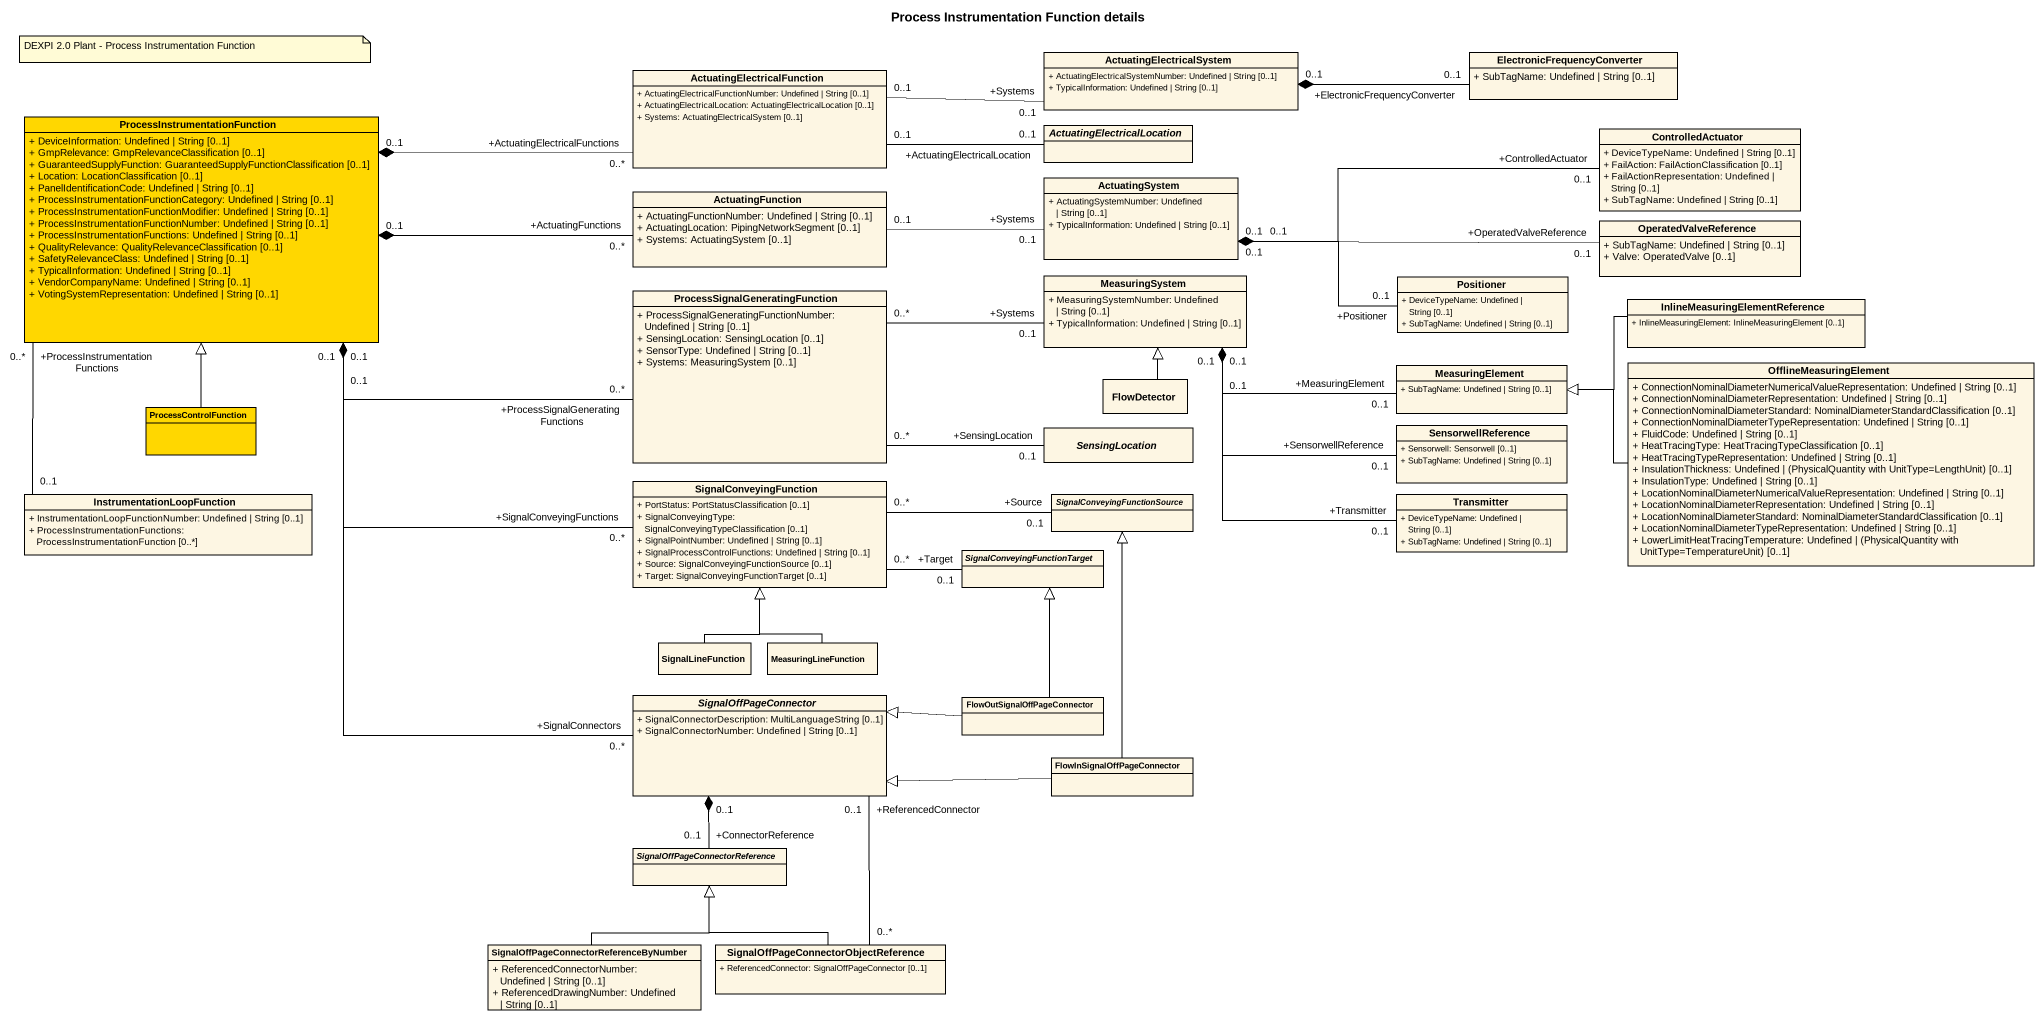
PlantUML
@startuml
title Process Instrumentation Function details
hide circle
hide empty members
skinparam classAttributeIconSize 0
class ActuatingElectricalFunction {
  + ActuatingElectricalFunctionNumber: Undefined | String [0..1]
  + ActuatingElectricalLocation: ActuatingElectricalLocation [0..1]
  + Systems: ActuatingElectricalSystem [0..1]
}
class ActuatingElectricalSystem {
  + ActuatingElectricalSystemNumber: Undefined | String [0..1]
  + TypicalInformation: Undefined | String [0..1]
}
class ElectronicFrequencyConverter {
  + SubTagName: Undefined | String [0..1]
}
class "ProcessInstrumentationFunction" as ProcessInstrumentationFuncti #FFD700 {
  + DeviceInformation: Undefined | String [0..1]
  + GmpRelevance: GmpRelevanceClassification [0..1]
  + GuaranteedSupplyFunction: GuaranteedSupplyFunctionClassification [0..1]
  + Location: LocationClassification [0..1]
  + PanelIdentificationCode: Undefined | String [0..1]
  + ProcessInstrumentationFunctionCategory: Undefined | String [0..1]
  + ProcessInstrumentationFunctionModifier: Undefined | String [0..1]
  + ProcessInstrumentationFunctionNumber: Undefined | String [0..1]
  + ProcessInstrumentationFunctions: Undefined | String [0..1]
  + QualityRelevance: QualityRelevanceClassification [0..1]
  + SafetyRelevanceClass: Undefined | String [0..1]
  + TypicalInformation: Undefined | String [0..1]
  + VendorCompanyName: Undefined | String [0..1]
  + VotingSystemRepresentation: Undefined | String [0..1]
}
abstract class ActuatingElectricalLocation
class ControlledActuator {
  + DeviceTypeName: Undefined | String [0..1]
  + FailAction: FailActionClassification [0..1]
  + FailActionRepresentation: Undefined | String [0..1]
  + SubTagName: Undefined | String [0..1]
}
class ActuatingFunction {
  + ActuatingFunctionNumber: Undefined | String [0..1]
  + ActuatingLocation: PipingNetworkSegment [0..1]
  + Systems: ActuatingSystem [0..1]
}
class ActuatingSystem {
  + ActuatingSystemNumber: Undefined | String [0..1]
  + TypicalInformation: Undefined | String [0..1]
}
class OperatedValveReference {
  + SubTagName: Undefined | String [0..1]
  + Valve: OperatedValve [0..1]
}
class "ProcessSignalGeneratingFunction" as ProcessSignalGeneratingFunct {
  + ProcessSignalGeneratingFunctionNumber: Undefined | String [0..1]
  + SensingLocation: SensingLocation [0..1]
  + SensorType: Undefined | String [0..1]
  + Systems: MeasuringSystem [0..1]
}
class MeasuringSystem {
  + MeasuringSystemNumber: Undefined | String [0..1]
  + TypicalInformation: Undefined | String [0..1]
}
class Positioner {
  + DeviceTypeName: Undefined | String [0..1]
  + SubTagName: Undefined | String [0..1]
}
class "InlineMeasuringElementReference" as InlineMeasuringElementRefere {
  + InlineMeasuringElement: InlineMeasuringElement [0..1]
}
class MeasuringElement {
  + SubTagName: Undefined | String [0..1]
}
class OfflineMeasuringElement {
  + ConnectionNominalDiameterNumericalValueRepresentation: Undefined | String [0..1]
  + ConnectionNominalDiameterRepresentation: Undefined | String [0..1]
  + ConnectionNominalDiameterStandard: NominalDiameterStandardClassification [0..1]
  + ConnectionNominalDiameterTypeRepresentation: Undefined | String [0..1]
  + FluidCode: Undefined | String [0..1]
  + HeatTracingType: HeatTracingTypeClassification [0..1]
  + HeatTracingTypeRepresentation: Undefined | String [0..1]
  {field} + InsulationThickness: Undefined | (PhysicalQuantity with UnitType=LengthUnit) [0..1]
  + InsulationType: Undefined | String [0..1]
  + LocationNominalDiameterNumericalValueRepresentation: Undefined | String [0..1]
  + LocationNominalDiameterRepresentation: Undefined | String [0..1]
  + LocationNominalDiameterStandard: NominalDiameterStandardClassification [0..1]
  + LocationNominalDiameterTypeRepresentation: Undefined | String [0..1]
  {field} + LowerLimitHeatTracingTemperature: Undefined | (PhysicalQuantity with UnitType=TemperatureUnit) [0..1]
}
class ProcessControlFunction #FFD700
class FlowDetector
abstract class SensingLocation
class SensorwellReference {
  + Sensorwell: Sensorwell [0..1]
  + SubTagName: Undefined | String [0..1]
}
class InstrumentationLoopFunction {
  + InstrumentationLoopFunctionNumber: Undefined | String [0..1]
  + ProcessInstrumentationFunctions: ProcessInstrumentationFunction [0..*]
}
class SignalConveyingFunction {
  + PortStatus: PortStatusClassification [0..1]
  + SignalConveyingType: SignalConveyingTypeClassification [0..1]
  + SignalPointNumber: Undefined | String [0..1]
  + SignalProcessControlFunctions: Undefined | String [0..1]
  + Source: SignalConveyingFunctionSource [0..1]
  + Target: SignalConveyingFunctionTarget [0..1]
}
abstract class "SignalConveyingFunctionSource" as SignalConveyingFunctionSourc
class Transmitter {
  + DeviceTypeName: Undefined | String [0..1]
  + SubTagName: Undefined | String [0..1]
}
abstract class "SignalConveyingFunctionTarget" as SignalConveyingFunctionTarge
class SignalLineFunction
class MeasuringLineFunction
abstract class SignalOffPageConnector {
  + SignalConnectorDescription: MultiLanguageString [0..1]
  + SignalConnectorNumber: Undefined | String [0..1]
}
class "FlowOutSignalOffPageConnector" as FlowOutSignalOffPageConnecto
class FlowInSignalOffPageConnector
abstract class "SignalOffPageConnectorReference" as SignalOffPageConnectorRefere
class "SignalOffPageConnectorReferenceByNumber" as SignalOffPageConnectorRefere_2 {
  + ReferencedConnectorNumber: Undefined | String [0..1]
  + ReferencedDrawingNumber: Undefined | String [0..1]
}
class "SignalOffPageConnectorObjectReference" as SignalOffPageConnectorObject {
  + ReferencedConnector: SignalOffPageConnector [0..1]
}
ActuatingElectricalFunction "0..1" -right- "+Systems\n0..1" ActuatingElectricalSystem
ActuatingElectricalFunction "0..1" -right- "+ActuatingElectricalLocation\n0..1" ActuatingElectricalLocation
ActuatingElectricalSystem "0..1" *-right- "+ElectronicFrequencyConverter\n0..1" ElectronicFrequencyConverter
ProcessInstrumentationFuncti "0..1" *-right- "+ActuatingElectricalFunctions\n0..*" ActuatingElectricalFunction
ProcessInstrumentationFuncti "0..1" *-right- "+ActuatingFunctions\n0..*" ActuatingFunction
ProcessInstrumentationFuncti "0..1" *-right- "+ProcessSignalGeneratingFunctions\n0..*" ProcessSignalGeneratingFunct
ProcessInstrumentationFuncti "0..1" *-right- "+SignalConveyingFunctions\n0..*" SignalConveyingFunction
ProcessInstrumentationFuncti "0..1" *-- "+SignalConnectors\n0..*" SignalOffPageConnector
ActuatingFunction "0..1" -right- "+Systems\n0..1" ActuatingSystem
ActuatingSystem "0..1" *-right- "+ControlledActuator\n0..1" ControlledActuator
ActuatingSystem "0..1" *-right- "+OperatedValveReference\n0..1" OperatedValveReference
ActuatingSystem "0..1" *-right- "+Positioner\n0..1" Positioner
ProcessSignalGeneratingFunct "0..*" -right- "+Systems\n0..1" MeasuringSystem
ProcessSignalGeneratingFunct "0..*" -right- "+SensingLocation\n0..1" SensingLocation
MeasuringSystem "0..1" *-right- "+MeasuringElement\n0..1" MeasuringElement
MeasuringSystem "0..1" *-right- "+SensorwellReference\n0..1" SensorwellReference
MeasuringSystem "0..1" *-- "+Transmitter\n0..1" Transmitter
InlineMeasuringElementRefere -left-|> MeasuringElement
OfflineMeasuringElement -left-|> MeasuringElement
ProcessControlFunction -up-|> ProcessInstrumentationFuncti
FlowDetector -up-|> MeasuringSystem
InstrumentationLoopFunction "0..1" -up- "+ProcessInstrumentationFunctions\n0..*" ProcessInstrumentationFuncti
SignalConveyingFunction "0..*" -right- "+Source\n0..1" SignalConveyingFunctionSourc
SignalConveyingFunction "0..*" -right- "+Target\n0..1" SignalConveyingFunctionTarge
SignalLineFunction -up-|> SignalConveyingFunction
MeasuringLineFunction -up-|> SignalConveyingFunction
SignalOffPageConnector "0..1" *-- "+ConnectorReference\n0..1" SignalOffPageConnectorRefere
FlowOutSignalOffPageConnecto -up-|> SignalConveyingFunctionTarge
FlowOutSignalOffPageConnecto -left-|> SignalOffPageConnector
FlowInSignalOffPageConnector -up-|> SignalConveyingFunctionSourc
FlowInSignalOffPageConnector -left-|> SignalOffPageConnector
SignalOffPageConnectorRefere_2 -up-|> SignalOffPageConnectorRefere
SignalOffPageConnectorObject "0..*" -up- "+ReferencedConnector\n0..1" SignalOffPageConnector
SignalOffPageConnectorObject -up-|> SignalOffPageConnectorRefere
note as N1
  DEXPI 2.0 Plant - Process Instrumentation Function
end note
@enduml
